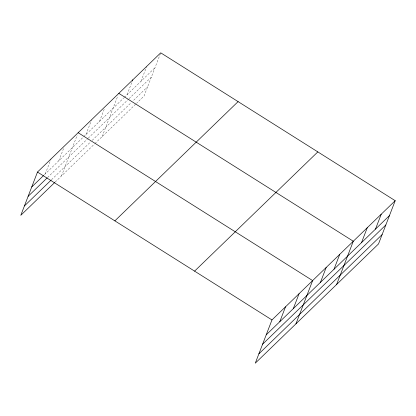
<?xml version="1.0" encoding="UTF-8"?>
<svg xmlns="http://www.w3.org/2000/svg" width="416" height="416" viewBox="0 0 416 416"><rect width="100%" height="100%" fill="white"/><g stroke="black" fill="none" stroke-linecap="round" stroke-linejoin="round"><path stroke-width="0.31" stroke-dasharray="2.08 1.56" d="M45.287 173.862L51.043 158.943M58.843 160.748L63.679 148.216M61.469 175.958L77.236 135.096M85.951 134.514L91.478 120.188M99.507 121.399L104.343 108.862M102.133 136.609L117.9 95.748M127.031 94.765L131.867 82.233M140.998 81.255L146.754 66.331M160.493 53.414L144.035 96.065L136.583 103.272M44.382 174.736L83.242 137.134M83.694 136.698L123.77 97.921M124.238 97.469L154.965 67.74M47.554 177.528L87.771 138.616M88.218 138.174L128.544 99.159M129.012 98.706L151.356 77.085M51.516 179.722L90.828 141.684M92.186 140.374L131.347 102.482M133.676 100.23L147.644 86.715M55.141 182.078L94.453 144.04M94.905 143.603L136.12 103.724"/><path stroke-width="0.62" d="M395.2 200.694L271.965 319.935L255.278 363.178L378.513 243.942L395.2 200.694L160.722 52.822L37.487 172.058L20.8 215.306L54.688 182.515M132.33 81.042L132.787 79.846M279.765 321.74L285.522 306.821M293.322 308.62L299.078 293.701M295.948 323.83L312.634 280.587L78.156 132.709M320.429 282.391L326.191 267.467M333.986 269.272L339.742 254.353M336.612 284.482L353.298 241.238L118.82 93.361M361.509 242.642L367.266 227.724M375.476 229.128L381.233 214.209M31.73 186.976L43.477 175.609M28.122 196.326L47.102 177.965M24.409 205.956L51.069 180.159M114.863 220.86L238.098 101.618M194.589 271.133L317.824 151.897M266.209 334.854L389.444 215.613M262.6 344.204L385.835 224.962M258.887 353.834L382.122 234.593M37.487 172.058L271.965 319.935"/></g></svg>
